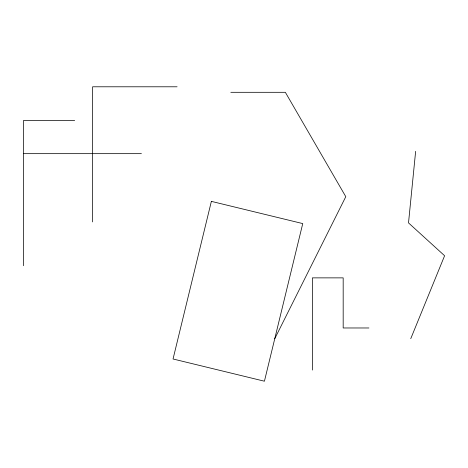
<?xml version="1.0" encoding="UTF-8"?>
<svg xmlns="http://www.w3.org/2000/svg" width="468" height="468" viewBox="0 0 468 468"><rect width="100%" height="100%" fill="white"/><g stroke="black" fill="none" stroke-linecap="round" stroke-linejoin="round"><path stroke-width="0.7" d="M415.637 151.357L408.517 222.897L444.6 255.739L410.746 338.692M274.763 338.692L345.793 196.683L285.351 92.307L230.812 92.307M177.097 86.791L92.611 86.791L92.611 221.926M74.675 120.586L23.4 120.586L23.4 265.719M23.4 153.662L141.406 153.662M368.924 327.974L343.179 327.974L343.179 277.869L312.384 277.869L312.384 370.059M211.366 201.369L173.043 358.991L264.426 381.209L302.749 223.587L211.366 201.369"/></g></svg>
